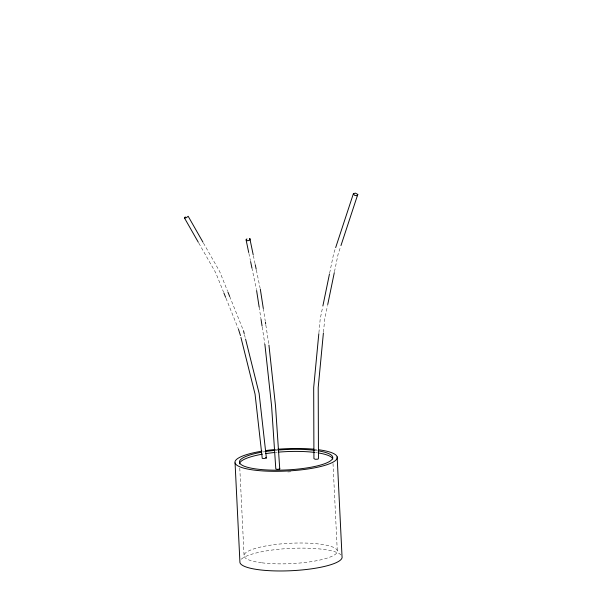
<?xml version="1.0" encoding="UTF-8"?>
<svg xmlns="http://www.w3.org/2000/svg" width="601" height="601" viewBox="0 0 601 601"><rect width="100%" height="100%" fill="white"/><g stroke="black" fill="none" stroke-linecap="round" stroke-linejoin="round"><path stroke-width="0.45" stroke-dasharray="3 2.25" d="M318.906 332.766L320.228 318.83L322.684 306.923M323.488 332.075L324.72 319.139L327.537 305.466M329.664 273.019L333.63 253.787L335.666 247.597M334.487 271.727L338.055 254.411L340.662 246.47M203.439 243.037L219.628 271.434L227.599 291.252M198.811 243.127L215.857 273.019L223.534 292.101M229.672 296.421L243.533 330.881M225.976 298.179L238.529 329.401M244.434 334.509L245.343 338.138M253.367 255.605L255.057 263.764M256.379 270.112L260.135 288.255M248.904 253.427L250.407 260.661M251.909 267.896L256.409 289.607M263.291 308.426L265.266 321.272M265.83 324.938L268.797 344.208M259.129 306.946L261.097 319.724M262.216 327.034L264.891 344.381M333.014 463.544L337.274 550.666M239.791 468.141L244.096 556.203M290.764 471.777A46.72 10.194 -2.8 0 1 287.113 471.988M275.318 452.418A46.72 10.194 -2.8 0 1 277.106 452.245M315.465 452.523A46.72 10.194 -2.8 0 1 317.215 452.763M241.264 559.253A51.19 11.164 -2.8 0 1 295.504 548.202A51.19 11.164 -2.8 0 1 342.029 556.518M274.98 449.495A51.19 11.164 -2.8 0 1 276.768 449.33M313.865 449.202A51.19 11.164 -2.8 0 1 316.622 449.495M263.043 451.96A46.72 10.194 -2.8 0 1 264.838 451.659M274.326 450.427A46.72 10.194 -2.8 0 1 277.001 450.172M314.466 450.329A46.72 10.194 -2.8 0 1 317.11 450.682M262.021 562.829A46.72 10.194 -2.8 0 0 336.913 552.687A46.72 10.194 -2.8 0 0 273.117 544.799A46.72 10.194 -2.8 0 0 262.021 562.829"/><path stroke-width="0.9" d="M318.815 333.69L313.684 387.562L313.932 458.623L315.202 459.277L318.004 459.156L318.462 458.428L318.207 387.54L323.398 332.999M322.872 306.007L329.476 273.936M327.725 304.549L334.299 272.644M335.666 247.597L353.403 193.665L355.416 193.131L357.783 194.431L340.955 245.591M357.783 194.431L357.234 195.761L354.53 195.287L353.403 193.665M198.345 242.316L184.522 218.073L185.273 216.871M248.716 252.518L246.087 239.852L246.936 238.845M245.569 339.047L259.136 393.475L266.371 457.977L264.23 458.533L262.254 458.36L255.057 394.106L240.918 337.401M184.522 218.073L186.318 217.697L188.173 216.27L202.98 242.226M268.94 345.124L275.528 406.088L279.743 468.99L277.384 469.389L275.806 468.938L271.592 406.036L264.891 344.381M246.087 239.852L247.732 240.821L250.024 239.912L249.791 238.379L253.179 254.696M265.725 457.466L266.371 457.977M227.944 292.109L229.672 296.421M223.88 292.972L225.623 297.307M238.529 329.401L240.475 335.606M243.533 330.881L244.209 333.608M255.245 264.673L256.191 269.21M250.594 261.563L251.909 267.896M279.615 468.299L279.743 468.99M260.323 289.156L263.291 308.426M265.409 322.189L265.695 324.022M256.597 290.508L259.129 306.946M261.097 319.724L262.081 326.118M337.153 456.85L342.029 556.518A51.19 11.164 -2.8 0 1 293.979 570.567A51.19 11.164 -2.8 0 1 239.942 562.581L235.066 462.92M239.536 463.934A46.72 10.194 -2.8 0 1 262.269 454.191M265.845 453.597A46.72 10.194 -2.8 0 1 274.432 452.508M278.917 452.095A46.72 10.194 -2.8 0 1 314.563 452.41M318.177 452.906A46.72 10.194 -2.8 0 1 332.789 459.066M318.387 449.713A51.19 11.164 -2.8 0 1 321.159 466.391A51.19 11.164 -2.8 0 1 244.577 468.344A51.19 11.164 -2.8 0 1 262.021 451.148M265.454 450.622A51.19 11.164 -2.8 0 1 274.98 449.495M277.67 449.255A51.19 11.164 -2.8 0 1 313.865 449.202M318.072 450.833A46.72 10.194 -2.8 0 1 317.253 465.903A46.72 10.194 -2.8 0 1 248.829 467.631A46.72 10.194 -2.8 0 1 261.292 452.268M265.747 451.524A46.72 10.194 -2.8 0 1 274.326 450.427M277.902 450.089A46.72 10.194 -2.8 0 1 314.466 450.329"/></g></svg>
